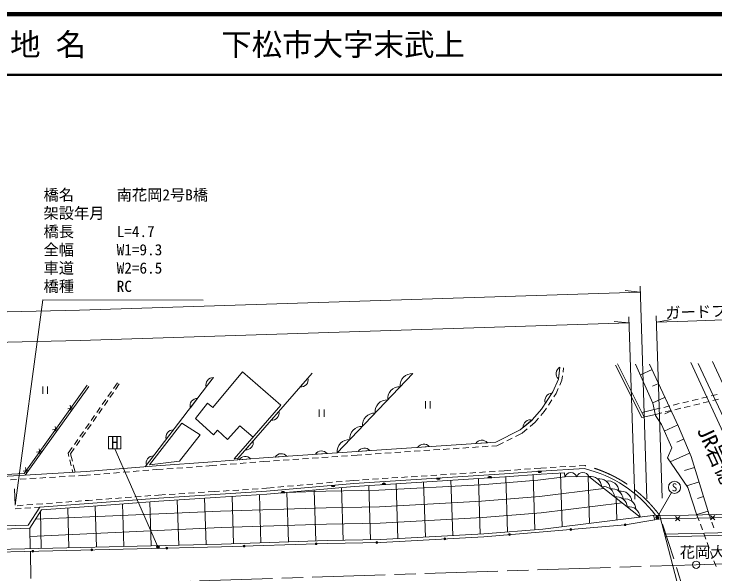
# Model space of a CAD drawing. Units: millimetres, scale not verified. Extents: x 40000 to 680000, y 20000 to 380000.
# Drawn here: x 371022 to 486060, y 288128 to 380000 of the extents above; entities that cross this region are included whole.
import ezdxf
from ezdxf.enums import TextEntityAlignment as Align

# ---------------------------------------------------------------- set-up
doc = ezdxf.new("R2010")
doc.units = ezdxf.units.MM
doc.header["$LTSCALE"] = 1000
doc.linetypes.add('CHAIN', pattern=[18.5, 12, -1.5, 3.5, -1.5])
doc.linetypes.add('DASHED', pattern=[7.5, 6, -1.5])
for name, color, linetype, lineweight in [('M-BGD', 7, 'Continuous', 13), ('M-BMK', 2, 'CHAIN', 13), ('M-BMK-HTXT', 7, 'Continuous', 13), ('M-BMK-SRVR', 3, 'Continuous', 13), ('M-STR-HTXT', 7, 'Continuous', 13), ('M-STR-STR1', 7, 'Continuous', 13), ('M-STR-STRC', 7, 'Continuous', 13), ('M-TTL', 2, 'Continuous', 140), ('M-TTL-LINE', 7, 'Continuous', 50)]:
    doc.layers.add(name, color=color, linetype=linetype, lineweight=lineweight)
doc.layers.add('M-TTL-TXT', color=7, linetype='Continuous')
doc.styles.add('ＭＳ ゴシック', font='')
doc.styles.get('ＭＳ ゴシック').set_extended_font_data('MS Gothic')

msp = doc.modelspace()

# ---------------------------------------------------------------- hatches: boundary and pattern name
at = {"layer": 'M-BGD'}
for points in [[(456991, 304970), (457615, 305012, -0.84072)], [(440353, 303845), (440978, 303885, -0.84072)], [(449418, 303923), (448794, 303883, -0.84072)], [(423093, 302650), (423716, 302705, -0.84072)], [(432020, 302812), (431395, 302772, -0.84072)], [(415450, 301467), (414826, 301411, -0.84072)], [(471184, 296212, -1), (471484, 296212, -0.41421), (471334, 296062, -0.41421)], [(452192, 294585, -1), (452492, 294585, -0.41421), (452342, 294435, -0.41421)], [(462238, 295426, -1), (462538, 295426, -0.41421), (462388, 295276, -0.41421)], [(430399, 293302, -1), (430699, 293302, -0.41421), (430549, 293152, -0.41421)], [(441579, 293894, -1), (441879, 293894, -0.41421), (441729, 293744, -0.41421)], [(383626, 292079, -1), (383926, 292079, -0.41421), (383776, 291929, -0.41421)], [(395975, 292372, -1), (396275, 292372, -0.41421), (396125, 292222, -0.41421)], [(408646, 292705, -1), (408946, 292705, -0.41421), (408796, 292555, -0.41421)], [(420483, 293091, -1), (420783, 293091, -0.41421), (420633, 292941, -0.41421)], [(373940, 291849, -1), (374240, 291849, -0.41421), (374090, 291699, -0.41421)]]:
    msp.add_hatch(color=256, dxfattribs=at).paths.add_polyline_path(points)
at = {"layer": 'M-STR-HTXT'}
for points in [[(476827, 297478, -1), (476343, 297352, -0.41421), (476523, 297657, -0.41421)], [(394859, 292691, -1), (394420, 292452, -1)]]:
    msp.add_hatch(color=256, dxfattribs=at).paths.add_polyline_path(points)

# ---------------------------------------------------------------- linework, layer by layer
at = {"layer": 'M-BGD'}
for p, q in [((474059, 313777), (469724, 322414)), ((474459, 313873), (470082, 322593)), ((493520, 298033), (482081, 322845)), ((494793, 298062), (483280, 322652)), ((497084, 298115), (485633, 322990)), ((424067, 308002), (436485, 321013)), ((460361, 320132), (460620, 322033)), ((461120, 321258), (461217, 321972)), ((475745, 321656), (473817, 320788)), ((392555, 305717), (403503, 320050)), ((402573, 318832), (403738, 320357)), ((419266, 320267), (418003, 318822)), ((460582, 319118), (460942, 319949)), ((460942, 319949), (461039, 320663)), ((372829, 304331), (383278, 318912)), ((375735, 318875), (375735, 317675)), ((376535, 318875), (376535, 317675)), ((387345, 318548), (388009, 319499)), ((387677, 318412), (388296, 319298)), ((476771, 319376), (475807, 318942)), ((386429, 317236), (387001, 318056)), ((386761, 317101), (387334, 317920)), ((458231, 316166), (459286, 317769)), ((459619, 317184), (459983, 317738)), ((459983, 317738), (460343, 318568)), ((485433, 317340), (486405, 317574)), ((385512, 315924), (386085, 316744)), ((385845, 315789), (386417, 316609)), ((399959, 315410), (401124, 316935)), ((438538, 316500), (438538, 315300)), ((439338, 316500), (439338, 315300)), ((458740, 315847), (459289, 316683)), ((477796, 317096), (475843, 316217)), ((480766, 316216), (481739, 316450)), ((482322, 316591), (483294, 316825)), ((483877, 316965), (484850, 317200)), ((484132, 316204), (485104, 316438)), ((485688, 316579), (486660, 316813)), ((380817, 315386), (379830, 315223)), ((380405, 314812), (380242, 315798)), ((384596, 314613), (385169, 315433)), ((384928, 314477), (385501, 315297)), ((458046, 314793), (458410, 315346)), ((476106, 315093), (477072, 315325)), ((477655, 315466), (478628, 315700)), ((479211, 315841), (480183, 316075)), ((479466, 315079), (480438, 315314)), ((481021, 315454), (481994, 315688)), ((482577, 315829), (483549, 316063)), ((383680, 313301), (384252, 314121)), ((414490, 314803), (413227, 313358)), ((421123, 315120), (421123, 313920)), ((421923, 315120), (421923, 313920)), ((457487, 314136), (458046, 314793)), ((474059, 313777), (476275, 314311)), ((474090, 314607), (476106, 315093)), ((476275, 314311), (477327, 314564)), ((478822, 314816), (477845, 314377)), ((477910, 314705), (478883, 314939)), ((384012, 313166), (384585, 313985)), ((454579, 312151), (456045, 313389)), ((455717, 312327), (456539, 313022)), ((456539, 313022), (457098, 313679)), ((378344, 311936), (377358, 311773)), ((377932, 311361), (377770, 312347)), ((382763, 311989), (383336, 312809)), ((383096, 311854), (383668, 312674)), ((396008, 310237), (397173, 311762)), ((454437, 311245), (455259, 311940)), ((479848, 312536), (477727, 311582)), ((381847, 310678), (382420, 311498)), ((382179, 310542), (382752, 311362)), ((453321, 310694), (454437, 311245)), ((380931, 309366), (381504, 310186)), ((381263, 309231), (381836, 310050)), ((410250, 309952), (408987, 308507)), ((446790, 309538), (448705, 309667)), ((450234, 309169), (451349, 309720)), ((451887, 309986), (452783, 310428)), ((480873, 310256), (479813, 309779)), ((375301, 307689), (375138, 308675)), ((379923, 307923), (380587, 308874)), ((380300, 307853), (380920, 308739)), ((427506, 308235), (429421, 308364)), ((436688, 308254), (437686, 308321)), ((437259, 308894), (439174, 309023)), ((438285, 308362), (439282, 308429)), ((439881, 308469), (440879, 308537)), ((441477, 308577), (442475, 308645)), ((443074, 308685), (444071, 308753)), ((444670, 308793), (445668, 308860)), ((446266, 308901), (447264, 308968)), ((447863, 309009), (448860, 309076)), ((449459, 309117), (450234, 309169)), ((375713, 308263), (374726, 308100)), ((380044, 307427), (379923, 307923)), ((380601, 306625), (380300, 307853)), ((392753, 305976), (393918, 307501)), ((413866, 307311), (415781, 307441)), ((419969, 307123), (420967, 307190)), ((420487, 307759), (422401, 307889)), ((421566, 307231), (422563, 307299)), ((423162, 307339), (424160, 307407)), ((424758, 307447), (425756, 307515)), ((426355, 307555), (427333, 307622)), ((427333, 307622), (428108, 307674)), ((428706, 307715), (429704, 307782)), ((430303, 307822), (431301, 307890)), ((431899, 307930), (432897, 307998)), ((433496, 308038), (434493, 308105)), ((435092, 308146), (436090, 308213)), ((481899, 307976), (478700, 306537)), ((380425, 305873), (380187, 306844)), ((381045, 304815), (380744, 306042)), ((404924, 306010), (405921, 306091)), ((406519, 306139), (407516, 306220)), ((407748, 307091), (407768, 306842)), ((407946, 306857), (409859, 307012)), ((408114, 306268), (409110, 306349)), ((409709, 306398), (410705, 306478)), ((411303, 306527), (412007, 306583)), ((412007, 306583), (412985, 306650)), ((413584, 306690), (414582, 306758)), ((415180, 306798), (416178, 306866)), ((416777, 306907), (417774, 306974)), ((418373, 307015), (419371, 307082)), ((373502, 305178), (372515, 305015)), ((373090, 304603), (372927, 305590)), ((380690, 304794), (380568, 305290)), ((388958, 304820), (389955, 304901)), ((390553, 304950), (391550, 305032)), ((392148, 305081), (393144, 305163)), ((393742, 305212), (394408, 305267)), ((394408, 305267), (395524, 305344)), ((396122, 305385), (397120, 305455)), ((397719, 305496), (398716, 305565)), ((399315, 305607), (400312, 305676)), ((400911, 305717), (401908, 305786)), ((402507, 305828), (403623, 305905)), ((403623, 305905), (404326, 305962)), ((447399, 304796), (448397, 304860)), ((448996, 304898), (449994, 304962)), ((450593, 305000), (451488, 305057)), ((451488, 305057), (452584, 305139)), ((453182, 305184), (454179, 305259)), ((454778, 305303), (455775, 305378)), ((456373, 305423), (457468, 305505)), ((457615, 305012), (456991, 304970)), ((457468, 305505), (458394, 305557)), ((458994, 305592), (459992, 305648)), ((460591, 305683), (461589, 305739)), ((462188, 305774), (463187, 305830)), ((463786, 305865), (464712, 305917)), ((482713, 305616), (481038, 305095)), ((372044, 303683), (373042, 303742)), ((373641, 303777), (374640, 303836)), ((375238, 303872), (376237, 303930)), ((376836, 303966), (377834, 304024)), ((378433, 304060), (379431, 304119)), ((380030, 304154), (381028, 304213)), ((381627, 304248), (382911, 304324)), ((382911, 304324), (383577, 304378)), ((384175, 304427), (385171, 304509)), ((385769, 304558), (386766, 304640)), ((387364, 304689), (388360, 304771)), ((429835, 303674), (430833, 303738)), ((431432, 303776), (432430, 303840)), ((433028, 303878), (434026, 303942)), ((434625, 303980), (435623, 304044)), ((436222, 304082), (437220, 304146)), ((437819, 304184), (438817, 304248)), ((439415, 304286), (440413, 304350)), ((440978, 303885), (440353, 303845)), ((441012, 304388), (442010, 304452)), ((442609, 304490), (443607, 304554)), ((444206, 304592), (445204, 304656)), ((445802, 304694), (446800, 304758)), ((447225, 303783), (447519, 294664)), ((448794, 303883), (449418, 303923)), ((451718, 304072), (452010, 295010)), ((456209, 304408), (456501, 295370)), ((460703, 304687), (460987, 295870)), ((465224, 304104), (465471, 296428)), ((370447, 303589), (371445, 303648)), ((415905, 302511), (416901, 302600)), ((417499, 302653), (418495, 302742)), ((419093, 302795), (420089, 302884)), ((420686, 302937), (421682, 303026)), ((422280, 303079), (423276, 303168)), ((423716, 302705), (423093, 302650)), ((423874, 303221), (424870, 303310)), ((425467, 303363), (426744, 303477)), ((426744, 303477), (427639, 303534)), ((428238, 303572), (429236, 303636)), ((429252, 302635), (429540, 293733)), ((431395, 302772), (432020, 302812)), ((433745, 302922), (434036, 293920)), ((438238, 303209), (438530, 294168)), ((442732, 303496), (443024, 294416)), ((483456, 303229), (481435, 302600)), ((399664, 301380), (400662, 301442)), ((401261, 301480), (402259, 301542)), ((402858, 301579), (403990, 301649)), ((403990, 301649), (404721, 301697)), ((405320, 301736), (406318, 301802)), ((406916, 301841), (407914, 301906)), ((408513, 301945), (409511, 302011)), ((410110, 302050), (411107, 302115)), ((411706, 302155), (412438, 302203)), ((412438, 302203), (413714, 302316)), ((414312, 302370), (415308, 302458)), ((414826, 301411), (415450, 301467)), ((415782, 301497), (416043, 293392)), ((420271, 301896), (420541, 293538)), ((424761, 302296), (425040, 293648)), ((384493, 300292), (385490, 300368)), ((386089, 300414), (387086, 300490)), ((387684, 300536), (388681, 300612)), ((389279, 300657), (390276, 300734)), ((390875, 300779), (391872, 300856)), ((392470, 300901), (393467, 300978)), ((394065, 301023), (394740, 301075)), ((394740, 301075), (395872, 301145)), ((396470, 301182), (397469, 301244)), ((397812, 300264), (398051, 292868)), ((398067, 301281), (399065, 301343)), ((402306, 300542), (402550, 292975)), ((406799, 300831), (407048, 293099)), ((411292, 301125), (411546, 293245)), ((469840, 300574), (469956, 296986)), ((484198, 300842), (483188, 300527)), ((371542, 299333), (372540, 299407)), ((373138, 299451), (374135, 299525)), ((374377, 299041), (375243, 299105)), ((374734, 299569), (375731, 299642)), ((376329, 299686), (377327, 299760)), ((377925, 299804), (378922, 299877)), ((379521, 299922), (380518, 299995)), ((381116, 300039), (382114, 300113)), ((382712, 300157), (383220, 300194)), ((383220, 300194), (383895, 300246)), ((384337, 299277), (384554, 292548)), ((388829, 299620), (389053, 292654)), ((393320, 299963), (393552, 292761)), ((371186, 298806), (372183, 298879)), ((372781, 298923), (373779, 298997)), ((375360, 298361), (375497, 292333)), ((379848, 298943), (379996, 292439)), ((484941, 298455), (483082, 297876)), ((477166, 297156), (507902, 297859)), ((479558, 297564), (480281, 296873)), ((480265, 297580), (479574, 296857)), ((485318, 297696), (486042, 297005)), ((486025, 297712), (485335, 296989)), ((373691, 292290), (373626, 295652)), ((477813, 294673), (508639, 295378)), ((477929, 294225), (508772, 294931))]:
    msp.add_line(p, q, dxfattribs=at)
at = {"layer": 'M-BGD', "linetype": 'DASHED'}
for p, q in [((481556, 283451), (477036, 297656)), ((373931, 279908), (373700, 291840))]:
    msp.add_line(p, q, dxfattribs=at)
at = {"layer": 'M-BGD'}
for points in [[(473035, 322553), (475883, 316128), (476319, 314110), (477264, 312629), (478954, 308810), (478251, 307184), (481626, 302326), (483109, 297795)], [(485132, 297841), (482157, 307402), (480052, 312324), (475335, 322568)], [(232714, 296787), (263387, 297909), (292244, 299040), (305532, 299761), (325772, 301029), (337723, 301862), (354012, 303117), (365332, 303889), (382869, 304922), (394363, 305865), (403578, 306503), (411962, 307182), (427293, 308220), (450075, 309760), (454105, 311751), (456114, 313448), (457565, 315153), (459453, 318024), (460358, 320112), (460623, 322053)], [(407167, 307039), (414794, 315837), (408518, 321278), (403661, 315424), (402761, 316129), (400796, 313619), (403754, 310963), (404421, 311701), (406069, 310212), (408100, 312460), (410251, 310596)], [(407167, 307039), (407748, 307091), (419969, 321071)], [(366543, 303960), (366525, 304260), (372668, 304622), (383034, 319087)], [(260015, 292087), (292499, 293416), (297037, 293624), (298817, 291715), (300992, 291863), (303282, 293911), (305949, 294033), (326159, 295361), (338129, 296377), (354410, 297631), (365684, 298400), (366530, 298462), (369282, 296006), (373346, 296143), (375243, 299105), (383258, 299696), (394775, 300576), (404022, 301150), (412476, 301704), (426782, 302978), (451523, 304558), (457501, 305006), (464665, 305414)], [(473781, 297462), (465367, 304105), (461404, 304069), (461367, 304725), (457534, 304507), (451557, 304060), (426820, 302480), (412515, 301205), (404053, 300651), (394809, 300077), (383295, 299197), (375529, 298625), (373626, 295652), (369098, 295500)], [(461403, 304069), (457005, 303537), (447565, 302779), (430897, 301860), (422192, 301696), (415623, 301482)], [(467828, 302163), (457280, 300850), (447747, 300085), (430996, 299161), (422261, 298997), (404927, 298432), (374577, 297138)], [(470804, 299812), (457555, 298163), (447930, 297391), (431096, 296462), (422331, 296298), (405003, 295734), (373652, 294283)], [(477036, 297656), (476321, 297778), (457830, 295477), (448112, 294697), (431196, 293764), (422400, 293599), (405079, 293035), (308125, 290734), (255727, 289219), (212874, 289900), (208332, 290100), (207358, 290436)], [(476186, 296997), (471334, 296212), (457875, 295029), (448143, 294248), (431212, 293314), (422411, 293149), (405091, 292585), (308137, 290284), (255730, 288769), (231134, 288255)], [(477165, 297156), (476186, 296997), (475984, 297736)]]:
    msp.add_lwpolyline(points, dxfattribs=at)
msp.add_lwpolyline([(393279, 306038), (398157, 306642), (401545, 310942), (398565, 312881)], close=True, dxfattribs=at)
for centre in [(471334, 296212), (452342, 294585), (462388, 295426), (430549, 293302), (441729, 293894), (383776, 292079), (396125, 292372), (408796, 292705), (420633, 293091), (374090, 291849)]:
    msp.add_circle(centre, 150, dxfattribs=at)
for centre, radius, start, end in [((436374, 319048), 1969, 86.76058, 185.91131), ((461175, 320989), 1182, 117.99488, 226.48003), ((461175, 320989), 1182, 117.99488, 226.48003), ((403704, 319175), 1182, 88.38341, 196.86857), ((403704, 319175), 1182, 88.38341, 196.86857), ((418114, 319999), 1182, 264.60045, 13.0856), ((418114, 319999), 1182, 264.60045, 13.0856), ((434304, 316879), 1969, 86.76058, 185.91131), ((459336, 316588), 1182, 92.427, 200.91215), ((459336, 316588), 1182, 92.427, 200.91215), ((401091, 315753), 1182, 88.38341, 196.86857), ((401091, 315753), 1182, 88.38341, 196.86857), ((432235, 314710), 1969, 86.76058, 185.91131), ((413338, 314535), 1182, 264.60045, 13.0856), ((413338, 314535), 1182, 264.60045, 13.0856), ((430165, 312542), 1969, 86.76058, 185.91131), ((455758, 312242), 1182, 75.95381, 184.43897), ((455758, 312242), 1182, 75.95381, 184.43897), ((397139, 310580), 1182, 88.38341, 196.86857), ((397139, 310580), 1182, 88.38341, 196.86857), ((428095, 310373), 1969, 86.76058, 185.91131), ((409098, 309685), 1182, 264.60045, 13.0856), ((409098, 309685), 1182, 264.60045, 13.0856), ((426025, 308205), 1969, 86.76058, 185.91131), ((447794, 308913), 1182, 39.62241, 148.10756), ((447794, 308913), 1182, 39.62241, 148.10756), ((421491, 307135), 1182, 39.63302, 148.11817), ((421491, 307135), 1182, 39.63302, 148.11817), ((428510, 307610), 1182, 39.62241, 148.10756), ((428510, 307610), 1182, 39.62241, 148.10756), ((438263, 308269), 1182, 39.62241, 148.10756), ((438263, 308269), 1182, 39.62241, 148.10756), ((393885, 306319), 1182, 88.38341, 196.86857), ((393885, 306319), 1182, 88.38341, 196.86857), ((408958, 306246), 1182, 40.38349, 148.86864), ((408958, 306246), 1182, 40.38349, 148.86864), ((414870, 306686), 1182, 39.63302, 148.11817), ((414870, 306686), 1182, 39.63302, 148.11817), ((457300, 305045), 318, 193.74648, 353.96421), ((459610, 284984), 21046, 37.43698, 76.10024), ((440662, 303920), 318, 193.54535, 353.76308), ((449109, 303849), 318, 13.54535, 173.76308), ((462398, 303701), 1060, 21.35525, 159.69726), ((464380, 303719), 1060, 21.35525, 159.69726), ((465662, 302316), 1813, 4.05223, 99.35866), ((467081, 301950), 1813, 4.05223, 99.35866), ((423400, 302732), 318, 194.98179, 355.19952), ((431711, 302738), 318, 13.54535, 173.76308), ((468499, 301584), 1813, 4.05223, 99.35866), ((415143, 301385), 318, 14.98179, 175.19952), ((467766, 300655), 1813, 4.05223, 99.35866), ((469184, 300289), 1813, 4.05223, 99.35866), ((470602, 299923), 1813, 4.05223, 99.35866), ((469869, 298995), 1813, 4.05223, 99.35866), ((471287, 298629), 1813, 4.05223, 99.35866), ((471972, 297334), 1813, 4.05223, 99.35866)]:
    msp.add_arc(centre, radius, start, end, dxfattribs=at)
at = {"layer": 'M-BGD', "linetype": 'DASHED'}
msp.add_arc((459610, 284984), 21546, 36.02324, 76.30202, dxfattribs=at)
at = {"layer": 'M-BMK'}
msp.add_lwpolyline([(82824, 280018), (183036, 282161), (282888, 284151), (382981, 286423), (482978, 289648), (519697, 290950), (526589, 290940)], dxfattribs=at)
at = {"layer": 'M-BMK-SRVR'}
msp.add_circle((482978, 289648), 600, dxfattribs=at)
at = {"layer": 'M-STR-HTXT'}
for p, q in [((474882, 300462), (473756, 335375)), ((473788, 334375), (471347, 334638)), ((371186, 299437), (375760, 333108)), ((375760, 333108), (402066, 333037)), ((472883, 300397), (471918, 330313)), ((477381, 300542), (476416, 330458)), ((471951, 329313), (469510, 329577)), ((476448, 329459), (478867, 329878)), ((394639, 292572), (387553, 308683)), ((371186, 299437), (371101, 302111)), ((476585, 297415), (478920, 301476))]:
    msp.add_line(p, q, dxfattribs=at)
for points in [[(208632, 327680), (281929, 329141), (381745, 331406), (473788, 334375)], [(476448, 329459), (481625, 329626), (506744, 330516)], [(230401, 323113), (282035, 324142), (381882, 326408), (471951, 329313)]]:
    msp.add_lwpolyline(points, dxfattribs=at)
for centre in [(476585, 297415), (394639, 292572)]:
    msp.add_circle(centre, 250, dxfattribs=at)
at = {"layer": 'M-STR-STR1', "color": 1}
for q in [(507753, 298359), (480741, 283433)]:
    msp.add_line((477036, 297656), q, dxfattribs=at)
at = {"layer": 'M-STR-STR1'}
for p, q in [((483109, 297795), (483457, 296857)), ((485358, 297189), (485132, 297841)), ((483666, 296295), (484014, 295357)), ((485883, 295677), (485555, 296622)), ((484223, 294795), (484572, 293858)), ((484780, 293295), (485129, 292358)), ((485338, 291795), (485686, 290858)), ((485895, 290295), (486243, 289358))]:
    msp.add_line(p, q, dxfattribs=at)
at = {"layer": 'M-STR-STRC'}
msp.add_lwpolyline([(386553, 308683), (388553, 308683), (388553, 310683), (386553, 310683)], close=True, dxfattribs=at)
msp.add_circle((479418, 302343), 1000, dxfattribs=at)
at = {"layer": 'M-TTL'}
msp.add_line((680000, 380000), (40000, 380000), dxfattribs=at)
at = {"layer": 'M-TTL-LINE'}
msp.add_line((40000, 370000), (680000, 370000), dxfattribs=at)

# ---------------------------------------------------------------- texts
at = {"layer": 'M-BMK-HTXT', "style": 'ＭＳ ゴシック'}
for s, p in [('橋名', (375870, 348859)), ('南花岡2号B橋', (387870, 348859)), ('架設年月', (375870, 345859)), ('橋長', (375870, 342859)), ('L=4.7', (387870, 342859)), ('全幅', (375870, 339859)), ('W1=9.3', (387870, 339859)), ('車道', (375870, 336859)), ('W2=6.5', (387870, 336859)), ('橋種', (375870, 333859)), ('RC', (387870, 333859)), ('花岡大橋', (480285, 290245))]:
    msp.add_text(s, height=1833, dxfattribs=at).set_placement(p, align=Align.BOTTOM_LEFT)
msp.add_text('JR岩徳線', height=2566, rotation=294.865, dxfattribs=at).set_placement((482350, 311410), align=Align.BOTTOM_LEFT)
at = {"layer": 'M-STR-HTXT', "style": 'ＭＳ ゴシック'}
msp.add_text('ガードフェンス L=30.5', height=1833, rotation=2.03, dxfattribs=at).set_placement((491074, 329960), align=Align.BOTTOM_CENTER)
at = {"layer": 'M-STR-STRC', "style": 'ＭＳ ゴシック'}
for s, height, p in [('H', 1833, (387553, 309683)), ('S', 1320, (479418, 302343))]:
    msp.add_text(s, height=height, dxfattribs=at).set_placement(p, align=Align.MIDDLE_CENTER)
at = {"layer": 'M-TTL-TXT', "style": 'ＭＳ ゴシック'}
for s, p in [('地 名', (370380, 375000)), ('下松市大字末武上', (405024, 375000))]:
    msp.add_text(s, height=3666, dxfattribs=at).set_placement(p, align=Align.MIDDLE_LEFT)

doc.saveas('drawing.dxf')
